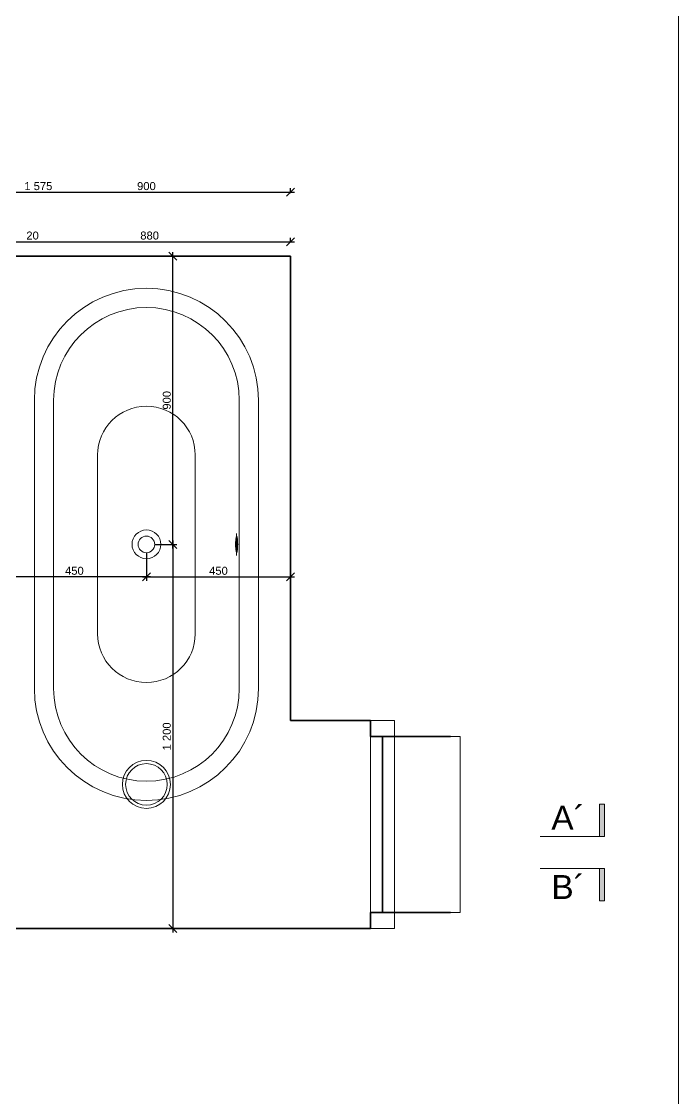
# Model space of a CAD drawing. Header units: millimetres. Extents: x 3767 to 22479, y 1034 to 12216.
# Drawn here: x 9340 to 11392, y 5487 to 8852 of the extents above; entities that cross this region are included whole.
import ezdxf
from ezdxf.enums import TextEntityAlignment as Align

# ---------------------------------------------------------------- set-up
doc = ezdxf.new("R2010")
doc.units = ezdxf.units.MM
for name, color, linetype, lineweight in [('dim', 4, 'Continuous', 0), ('elevation', 7, 'Continuous', 13), ('equipments', 137, 'Continuous', 13), ('light', 30, 'Continuous', 0), ('note', 2, 'Continuous', 0), ('section', 5, 'Continuous', 35), ('windows', 4, 'Continuous', 13)]:
    doc.layers.add(name, color=color, linetype=linetype, lineweight=lineweight)
doc.styles.add('ARIAL', font='arial.ttf')
doc.dimstyles.new('25', dxfattribs={"dimtxt": 25, "dimasz": 25, "dimexe": 12.5, "dimexo": 25, "dimgap": 6.25, "dimtad": 1, "dimdec": 0, "dimdsep": 46, "dimlunit": 6, "dimtxsty": 'ARIAL', "dimblk": 'OBLIQUE', "dimcen": 25, "dimdle": 12.5, "dimclrd": 256, "dimclre": 256, "dimclrt": 2, "dimadec": 0, "dimazin": 0, "dimtfac": 1, "dimtdec": 0, "dimtmove": 0, "dimatfit": 1, "dimldrblk": 'DOTSMALL', "dimfxl": 1, "dimtvp": 1, "dimtolj": 1, "dimtzin": 0, "dimarcsym": 0})

# ---------------------------------------------------------------- blocks, each defined once
blk = doc.blocks.new('A$C1C644258')
at = {"layer": 'equipments', "linetype": 'Continuous'}
for p, q in [((450, 350), (-450, 350)), ((450, 290), (-450, 290)), ((279.199951, 152.5), (-279.199951, 152.5)), ((-279.199951, -152.499969), (279.199951, -152.499969)), ((-450, -289.999969), (450, -289.999969)), ((-34.38501, -281.800018), (34.384887, -281.800018)), ((-450, -349.999969), (450, -349.999969))]:
    blk.add_line(p, q, dxfattribs=at)
for points in [[(-26, -281.800018), (-25.191773, -281.00827), (-23.150635, -280.343475), (-20.620117, -279.850799), (-18.143555, -279.507782), (-15.953614, -279.273163), (-14.095948, -279.111053), (-12.540772, -278.996795), (-11.23877, -278.914276), (-10.14209, -278.853485), (-9.210083, -278.807342), (-8.410523, -278.771942), (-7.718018, -278.74411), (-7.112793, -278.721893), (-6.579102, -278.704071), (-6.104859, -278.689422), (-5.680298, -278.677215), (-5.297486, -278.666961), (-4.950196, -278.658416), (-4.633301, -278.651092), (-4.342652, -278.644989), (-4.074463, -278.639373), (-3.82605, -278.634735), (-3.594849, -278.630584), (-2.80481, -278.618622), (-2.167237, -278.611053), (-1.382813, -278.604461), (-0.404175, -278.600311), (0.610229, -278.600799), (1.755249, -278.607147), (2.633667, -278.616424), (3.378784, -278.626922), (4.342651, -278.644989), (4.633301, -278.651092), (4.950195, -278.658416), (5.297485, -278.666961), (5.680298, -278.677215), (6.104858, -278.689422), (6.579101, -278.704071), (7.112793, -278.721893), (7.718139, -278.74411), (8.410522, -278.771942), (9.210083, -278.807342), (10.14209, -278.853485), (11.238769, -278.914276), (12.540771, -278.996795), (14.095947, -279.111053), (15.953613, -279.273163)], [(-7.71814, -284.855682), (-8.410645, -284.82785), (-9.210205, -284.79245), (-10.14209, -284.746551), (-11.238892, -284.685516), (-12.540894, -284.603241), (-14.09607, -284.488983), (-15.953736, -284.326629), (-18.143799, -284.09201), (-20.620362, -283.748993), (-23.150757, -283.256317), (-25.191773, -282.591522), (-26, -281.800018)], [(15.953613, -279.273163), (18.143676, -279.507782), (20.620239, -279.850799), (23.150757, -280.343475), (25.191772, -281.00827), (26, -281.800018), (25.19165, -282.591766), (23.150634, -283.256561), (20.619995, -283.749237), (18.143432, -284.09201), (15.953491, -284.326873), (14.095825, -284.488983), (12.540649, -284.603241), (11.238769, -284.685516), (10.141967, -284.746551), (9.210083, -284.79245), (8.410522, -284.82785), (7.718017, -284.855682), (7.112793, -284.877899), (6.579101, -284.895965), (6.104858, -284.910614), (5.680176, -284.922821), (5.297485, -284.93283), (4.950195, -284.941375), (4.633301, -284.9487), (4.342651, -284.955047), (4.074463, -284.960418), (3.82605, -284.965057), (3.594848, -284.969207), (2.804687, -284.981414), (2.167114, -284.988739), (1.382812, -284.995575), (0.506714, -284.999481), (-0.506714, -284.999481), (-1.62732, -284.993622), (-2.80481, -284.981414), (-3.594849, -284.969207), (-3.82605, -284.965057), (-4.074463, -284.960418), (-4.342652, -284.955047), (-4.633423, -284.9487), (-4.950196, -284.941375), (-5.297486, -284.93283), (-5.680298, -284.922821), (-6.104859, -284.910614), (-6.579102, -284.895965), (-7.112793, -284.877899), (-7.71814, -284.855682)]]:
    blk.add_lwpolyline(points, dxfattribs=at)
for radius in [45, 26]:
    blk.add_circle((0, 0), radius, dxfattribs=at)
for centre, radius, start, end in [((-450, 0), 350, 90, 270), ((450, 0), 350, 270, 90), ((-450, 0), 290, 90, 270), ((450, 0), 290, 270, 90), ((-279.199951, 0), 152.5, 90, 270), ((279.199951, 0), 152.5, 270, 90)]:
    blk.add_arc(centre, radius, start, end, dxfattribs=at)
blk = doc.blocks.new('light')
at = {"layer": 'light'}
for radius in [75, 65]:
    blk.add_circle((0, 0), radius, dxfattribs=at)
blk = doc.blocks.new('_Oblique')
at = {"color": 0, "linetype": 'ByBlock', "lineweight": -2}
blk.add_line((-0.5, -0.5), (0.5, 0.5), dxfattribs=at)
blk = doc.blocks.new('*D249')
at = {"layer": 'Defpoints', "color": 0, "transparency": 16777216}
for p in [(10180.1, 8318.2), (9280.1, 8143.1), (10180.1, 8143.1)]:
    blk.add_point(p, dxfattribs=at)
at = {"layer": 'dim', "lineweight": -2, "transparency": 16777216}
for p, q in [((9267.6, 8318.2), (10192.6, 8318.2)), ((9280.1, 8315.2), (9280.1, 8330.7)), ((10180.1, 8315.2), (10180.1, 8330.7))]:
    blk.add_line(p, q, dxfattribs=at)
at = {"layer": 'dim', "lineweight": -2, "transparency": 16777216, "xscale": 25, "yscale": 25, "zscale": 25, "rotation": 180}
blk.add_blockref('_Oblique', (9280.1, 8318.2), dxfattribs=at)
at = {"layer": 'dim', "lineweight": -2, "transparency": 16777216, "xscale": 25, "yscale": 25, "zscale": 25}
blk.add_blockref('_Oblique', (10180.1, 8318.2), dxfattribs=at)
at = {"layer": 'dim', "color": 2, "transparency": 16777216, "insert": (9730.1, 8337.3), "char_height": 25, "attachment_point": 5, "style": 'ARIAL'}
blk.add_mtext('\\A1;900', dxfattribs=at)
blk = doc.blocks.new('_DotSmall')
at = {"color": 0, "linetype": 'ByBlock', "const_width": 0.5}
blk.add_lwpolyline([(-0.0625, 0, 1), (0.0625, 0, 1)], format="xyb", close=True, dxfattribs=at)
blk = doc.blocks.new('*D251')
at = {"layer": 'Defpoints', "color": 0, "transparency": 16777216}
for p in [(9300.1, 8163.8), (9280.1, 8118.1), (9300.1, 8118.1)]:
    blk.add_point(p, dxfattribs=at)
at = {"layer": 'dim', "lineweight": -2, "transparency": 16777216}
for p, q in [((9280.1, 8163.8), (9255.1, 8163.8)), ((9280.1, 8160.8), (9280.1, 8176.3)), ((9280.1, 8163.8), (9300.1, 8163.8)), ((9300.1, 8160.8), (9300.1, 8176.3)), ((9300.1, 8163.8), (9398.8, 8163.8))]:
    blk.add_line(p, q, dxfattribs=at)
at = {"layer": 'dim', "lineweight": -2, "transparency": 16777216, "xscale": 25, "yscale": 25, "zscale": 25}
blk.add_blockref('_Oblique', (9280.1, 8163.8), dxfattribs=at)
at = {"layer": 'dim', "lineweight": -2, "transparency": 16777216, "xscale": 25, "yscale": 25, "zscale": 25, "rotation": 180}
blk.add_blockref('_Oblique', (9300.1, 8163.8), dxfattribs=at)
at = {"layer": 'dim', "color": 2, "transparency": 16777216, "insert": (9374.5, 8182.8), "char_height": 25, "attachment_point": 5, "style": 'ARIAL'}
blk.add_mtext('\\A1;20', dxfattribs=at)
blk = doc.blocks.new('*D252')
at = {"layer": 'Defpoints', "color": 0, "transparency": 16777216}
for p in [(10180.1, 8163.8), (10180.1, 8143.1), (9300.1, 8118.1)]:
    blk.add_point(p, dxfattribs=at)
at = {"layer": 'dim', "lineweight": -2, "transparency": 16777216}
for p, q in [((9287.6, 8163.8), (10192.6, 8163.8)), ((9300.1, 8160.8), (9300.1, 8176.3)), ((10180.1, 8163.8), (10180.1, 8176.3))]:
    blk.add_line(p, q, dxfattribs=at)
at = {"layer": 'dim', "lineweight": -2, "transparency": 16777216, "xscale": 25, "yscale": 25, "zscale": 25, "rotation": 180}
blk.add_blockref('_Oblique', (9300.1, 8163.8), dxfattribs=at)
at = {"layer": 'dim', "lineweight": -2, "transparency": 16777216, "xscale": 25, "yscale": 25, "zscale": 25}
blk.add_blockref('_Oblique', (10180.1, 8163.8), dxfattribs=at)
at = {"layer": 'dim', "color": 2, "transparency": 16777216, "insert": (9740.1, 8182.8), "char_height": 25, "attachment_point": 5, "style": 'ARIAL'}
blk.add_mtext('\\A1;880', dxfattribs=at)
blk = doc.blocks.new('*D253')
at = {"layer": 'Defpoints', "color": 0, "transparency": 16777216}
for p in [(9280.1, 7255.6), (9730.1, 7218.1), (9280.1, 7116.4)]:
    blk.add_point(p, dxfattribs=at)
at = {"layer": 'dim', "lineweight": -2, "transparency": 16777216}
for p, q in [((9280.1, 7230.6), (9280.1, 7103.9)), ((9730.1, 7193.1), (9730.1, 7103.9)), ((9742.6, 7116.4), (9267.6, 7116.4))]:
    blk.add_line(p, q, dxfattribs=at)
at = {"layer": 'dim', "lineweight": -2, "transparency": 16777216, "xscale": 25, "yscale": 25, "zscale": 25, "rotation": 180}
blk.add_blockref('_Oblique', (9280.1, 7116.4), dxfattribs=at)
at = {"layer": 'dim', "lineweight": -2, "transparency": 16777216, "xscale": 25, "yscale": 25, "zscale": 25}
blk.add_blockref('_Oblique', (9730.1, 7116.4), dxfattribs=at)
at = {"layer": 'dim', "color": 2, "transparency": 16777216, "insert": (9505.1, 7135.4), "char_height": 25, "attachment_point": 5, "style": 'ARIAL'}
blk.add_mtext('\\A1;450', dxfattribs=at)
blk = doc.blocks.new('*D254')
at = {"layer": 'Defpoints', "color": 0, "transparency": 16777216}
for p in [(10180.1, 7255.6), (9730.1, 7218.1), (10180.1, 7116.4)]:
    blk.add_point(p, dxfattribs=at)
at = {"layer": 'dim', "lineweight": -2, "transparency": 16777216}
for p, q in [((10180.1, 7230.6), (10180.1, 7103.9)), ((9730.1, 7193.1), (9730.1, 7103.9)), ((9717.6, 7116.4), (10192.6, 7116.4))]:
    blk.add_line(p, q, dxfattribs=at)
at = {"layer": 'dim', "lineweight": -2, "transparency": 16777216, "xscale": 25, "yscale": 25, "zscale": 25, "rotation": 180}
blk.add_blockref('_Oblique', (9730.1, 7116.4), dxfattribs=at)
at = {"layer": 'dim', "lineweight": -2, "transparency": 16777216, "xscale": 25, "yscale": 25, "zscale": 25}
blk.add_blockref('_Oblique', (10180.1, 7116.4), dxfattribs=at)
at = {"layer": 'dim', "color": 2, "transparency": 16777216, "insert": (9955.1, 7135.4), "char_height": 25, "attachment_point": 5, "style": 'ARIAL'}
blk.add_mtext('\\A1;450', dxfattribs=at)
blk = doc.blocks.new('*D255')
at = {"layer": 'Defpoints', "color": 0, "transparency": 16777216}
for p in [(9730.1, 8118.1), (9812.8, 8118.1), (9730.1, 7218.1)]:
    blk.add_point(p, dxfattribs=at)
at = {"layer": 'dim', "lineweight": -2, "transparency": 16777216}
for p, q in [((9755.1, 8118.1), (9825.3, 8118.1)), ((9812.8, 7205.6), (9812.8, 8130.6)), ((9755.1, 7218.1), (9825.3, 7218.1))]:
    blk.add_line(p, q, dxfattribs=at)
at = {"layer": 'dim', "lineweight": -2, "transparency": 16777216, "xscale": 25, "yscale": 25, "zscale": 25}
for p, rotation in [((9812.8, 8118.1), 90), ((9812.8, 7218.1), 270)]:
    blk.add_blockref('_Oblique', p, dxfattribs=dict(at, rotation=rotation))
at = {"layer": 'dim', "color": 2, "transparency": 16777216, "insert": (9793.8, 7668.1), "char_height": 25, "attachment_point": 5, "rotation": 90, "style": 'ARIAL'}
blk.add_mtext('\\A1;900', dxfattribs=at)
blk = doc.blocks.new('*D256')
at = {"layer": 'Defpoints', "color": 0, "transparency": 16777216}
for p in [(9730.1, 7218.1), (9730.1, 6018.1), (9812.8, 6018.1)]:
    blk.add_point(p, dxfattribs=at)
at = {"layer": 'dim', "lineweight": -2, "transparency": 16777216}
for p, q in [((9755.1, 7218.1), (9825.3, 7218.1)), ((9812.8, 7230.6), (9812.8, 6005.6)), ((9755.1, 6018.1), (9825.3, 6018.1))]:
    blk.add_line(p, q, dxfattribs=at)
at = {"layer": 'dim', "lineweight": -2, "transparency": 16777216, "xscale": 25, "yscale": 25, "zscale": 25}
for p, rotation in [((9812.8, 7218.1), 90), ((9812.8, 6018.1), 270)]:
    blk.add_blockref('_Oblique', p, dxfattribs=dict(at, rotation=rotation))
at = {"layer": 'dim', "color": 2, "transparency": 16777216, "insert": (9793.8, 6618.1), "char_height": 25, "attachment_point": 5, "rotation": 90, "style": 'ARIAL'}
blk.add_mtext('\\A1;1\xa0200', dxfattribs=at)
blk = doc.blocks.new('*D261')
at = {"layer": 'Defpoints', "color": 0, "transparency": 16777216}
for p in [(10180.1, 8318.2), (8605.1, 8118.1), (10180.1, 8000.8)]:
    blk.add_point(p, dxfattribs=at)
at = {"layer": 'dim', "lineweight": -2, "transparency": 16777216}
for p, q in [((8592.6, 8318.2), (10192.6, 8318.2)), ((8605.1, 8315.2), (8605.1, 8330.7)), ((10180.1, 8315.2), (10180.1, 8330.7))]:
    blk.add_line(p, q, dxfattribs=at)
at = {"layer": 'dim', "lineweight": -2, "transparency": 16777216, "xscale": 25, "yscale": 25, "zscale": 25, "rotation": 180}
blk.add_blockref('_Oblique', (8605.1, 8318.2), dxfattribs=at)
at = {"layer": 'dim', "lineweight": -2, "transparency": 16777216, "xscale": 25, "yscale": 25, "zscale": 25}
blk.add_blockref('_Oblique', (10180.1, 8318.2), dxfattribs=at)
at = {"layer": 'dim', "color": 2, "transparency": 16777216, "insert": (9392.6, 8337.3), "char_height": 25, "attachment_point": 5, "style": 'ARIAL'}
blk.add_mtext('\\A1;1\xa0575', dxfattribs=at)

msp = doc.modelspace()

# ---------------------------------------------------------------- hatches: boundary and pattern name
at = {"layer": 'note', "ltscale": 3}
for points in [[(11160.6, 6305.6), (11145.3, 6305.6), (11145.3, 6406.5), (11160.6, 6406.5)], [(11160.6, 6205.6), (11145.3, 6205.6), (11145.3, 6104.7), (11160.6, 6104.7)]]:
    msp.add_hatch(color=256, dxfattribs=at).paths.add_polyline_path(points)

# ---------------------------------------------------------------- linework, layer by layer
at = {"layer": 'dim'}
msp.add_lwpolyline([(3766.7, 12216.3), (11391.7, 12216.3), (11391.7, 1034.3), (3766.7, 1034.3)], close=True, dxfattribs=at)
at = {"layer": 'elevation'}
for p, q in [((10680.1, 6618.1), (10710.1, 6618.1)), ((10680.1, 6068.1), (10710.1, 6068.1))]:
    msp.add_line(p, q, dxfattribs=at)
at = {"layer": 'elevation', "linetype": 'Continuous'}
msp.add_line((10710.1, 6618.1), (10710.1, 6068.1), dxfattribs=at)
at = {"layer": 'note', "ltscale": 3}
for points in [[(11160.6, 6305.6), (11145.3, 6305.6), (11145.3, 6406.5), (11160.6, 6406.5)], [(11160.6, 6205.6), (11145.3, 6205.6), (11145.3, 6104.7), (11160.6, 6104.7)]]:
    msp.add_lwpolyline(points, close=True, dxfattribs=at)
for points in [[(10960.1, 6305.6), (11160.6, 6305.6)], [(10960.1, 6205.6), (11160.6, 6205.6)]]:
    msp.add_lwpolyline(points, dxfattribs=at)
at = {"layer": 'section', "linetype": 'Continuous'}
for p, q in [((10180.1, 8118.1), (7030.1, 8118.1)), ((10180.1, 6668.1), (10180.1, 8118.1)), ((10180.1, 6668.1), (10430.1, 6668.1)), ((10430.1, 6668.1), (10430.1, 6618.1)), ((10430.1, 6618.1), (10505.1, 6618.1)), ((10467.6, 6618.1), (10467.6, 6068.1)), ((10505.1, 6618.1), (10680.1, 6618.1)), ((10505.1, 6068.1), (10430.1, 6068.1)), ((10430.1, 6068.1), (10430.1, 6018.1)), ((10505.1, 6068.1), (10680.1, 6068.1)), ((7030.1, 6018.1), (10430.1, 6018.1))]:
    msp.add_line(p, q, dxfattribs=at)
at = {"layer": 'windows'}
for p, q in [((10505.1, 6668.1), (10430.1, 6668.1)), ((10505.1, 6618.1), (10505.1, 6668.1)), ((10430.1, 6068.1), (10430.1, 6618.1)), ((10505.1, 6618.1), (10505.1, 6068.1)), ((10505.1, 6018.1), (10505.1, 6068.1)), ((10430.1, 6018.1), (10505.1, 6018.1))]:
    msp.add_line(p, q, dxfattribs=at)

# ---------------------------------------------------------------- block references
at = {"layer": 'equipments', "rotation": 90}
msp.add_blockref('A$C1C644258', (9730.1, 7218.1), dxfattribs=at)
at = {"layer": 'light'}
msp.add_blockref('light', (9730.1, 6468.1), dxfattribs=at)

# ---------------------------------------------------------------- texts
at = {"layer": 'note', "style": 'ARIAL'}
for s, p in [('A´', (11047, 6363.7)), ('B´', (11047, 6147.5))]:
    msp.add_text(s, height=75, dxfattribs=at).set_placement(p, align=Align.MIDDLE_CENTER)

# ---------------------------------------------------------------- dimensions: what is measured, and where the dimension line sits
at = {"layer": 'dim'}
for base, p1, p2, picture, middle in [((10180.1, 8318.2), (8605.1, 8118.1), (10180.1, 8000.8), '*D261', (9392.6, 8337.3)), ((10180.1, 8318.2), (9280.1, 8143.1), (10180.1, 8143.1), '*D249', (9730.1, 8337.3)), ((9300.1, 8163.8), (9280.1, 8118.1), (9300.1, 8118.1), '*D251', (9374.5, 8182.8)), ((10180.1, 8163.8), (9300.1, 8118.1), (10180.1, 8143.1), '*D252', (9740.1, 8182.8))]:
    dim = msp.add_linear_dim(base=base, p1=p1, p2=p2, dimstyle='25', override={"dimfxl": 3, "dimfxlon": 1}, dxfattribs=at)
    dim.commit()
    dim.dimension.update_dxf_attribs({"geometry": picture, "text_midpoint": middle})
for base, p2, picture, middle in [((9812.8, 8118.1), (9730.1, 8118.1), '*D255', (9793.8, 7668.1)), ((9812.8, 6018.1), (9730.1, 6018.1), '*D256', (9793.8, 6618.1))]:
    dim = msp.add_linear_dim(base=base, p1=(9730.1, 7218.1), p2=p2, angle=90, dimstyle='25', dxfattribs=at)
    dim.commit()
    dim.dimension.update_dxf_attribs({"geometry": picture, "text_midpoint": middle})
for base, p2, picture, middle in [((9280.1, 7116.4), (9280.1, 7255.6), '*D253', (9505.1, 7135.4)), ((10180.1, 7116.4), (10180.1, 7255.6), '*D254', (9955.1, 7135.4))]:
    dim = msp.add_linear_dim(base=base, p1=(9730.1, 7218.1), p2=p2, dimstyle='25', dxfattribs=at)
    dim.commit()
    dim.dimension.update_dxf_attribs({"geometry": picture, "text_midpoint": middle})

doc.saveas('drawing.dxf')
